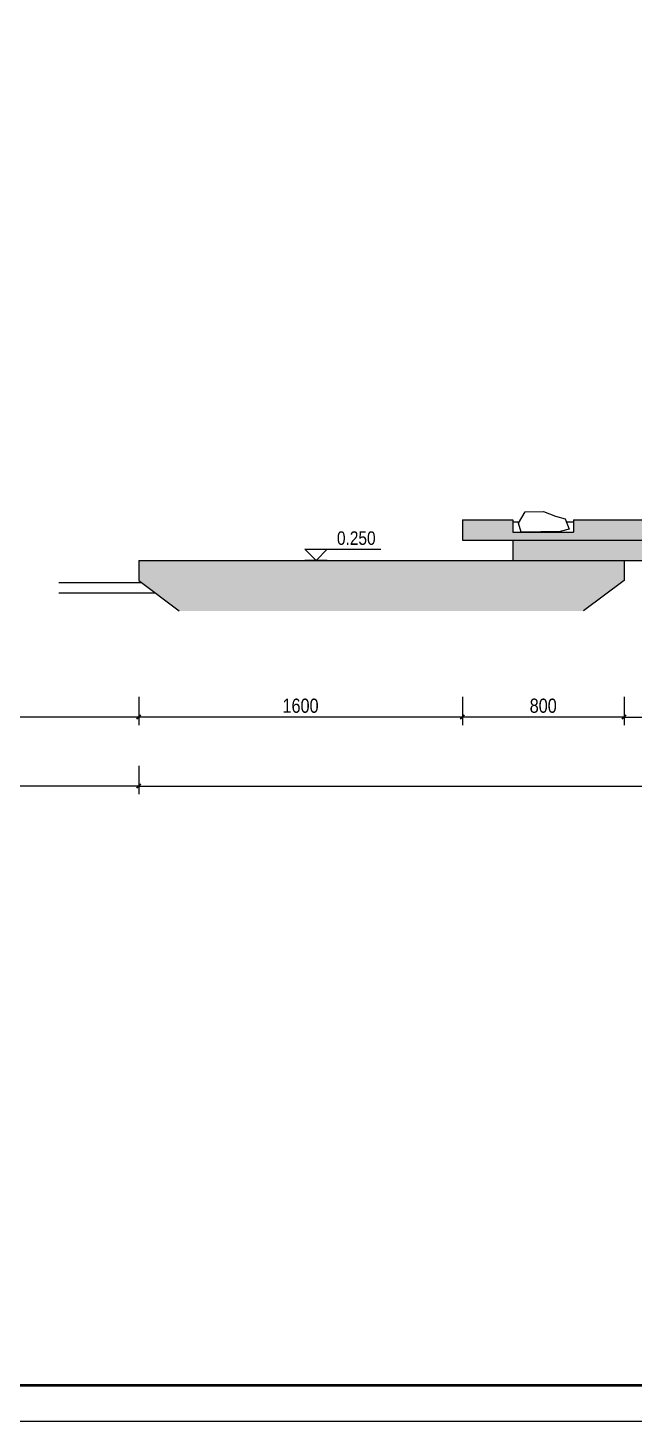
# Model space of a CAD drawing. Extents: x -40040 to 35635, y -182662 to -38118.
# Drawn here: x -7241 to -4243, y -148622 to -141733 of the extents above; entities that cross this region are included whole.
import ezdxf

# ---------------------------------------------------------------- set-up
doc = ezdxf.new("R2010")
doc.units = 0
doc.header["$LTSCALE"] = 1000
doc.header["$MEASUREMENT"] = 0
for name, color, linetype in [('A-ANNO-NOTE', 4, 'Continuous'), ('A-DETL-42', 42, 'Continuous'), ('A-FURN-PATT-251', 251, 'Continuous'), ('A-SECT-005', 5, 'Continuous'), ('A-SECT-PATT-251', 251, 'Continuous'), ('CABR-TK', 4, 'Continuous'), ('核对', 2, 'Continuous')]:
    doc.layers.add(name, color=color, linetype=linetype)
doc.layers.add('A-ANNO-NPLT', color=250, linetype='Continuous', plot=False)
doc.styles.add('DIM_T3', font='ARIALN.TTF')
doc.styles.add('EN', font='ARIALN.TTF')
doc.dimstyles.new('_TCH_ARCH&&20', dxfattribs={"dimtxt": 70, "dimasz": 20, "dimexe": 40, "dimexo": 40, "dimgap": 20, "dimtad": 1, "dimdec": 0, "dimzin": 0, "dimdsep": 46, "dimtxsty": 'DIM_T3', "dimblk": 'ARCHTICK', "dimcen": 0.09, "dimclrd": 6, "dimclre": 6, "dimclrt": 6, "dimazin": 2, "dimtfac": 1, "dimtdec": 0, "dimtix": 1, "dimtmove": 2, "dimatfit": 3, "dimfxl": 100, "dimfxlon": 1, "dimtolj": 1, "dimtzin": 0, "dimarcsym": 0})

# ---------------------------------------------------------------- blocks, each defined once
blk = doc.blocks.new('alsidufhasdf')
at = {"layer": 'A-ANNO-NOTE', "const_width": 12.5, "flags": 128}
blk.add_lwpolyline([(-69970.8, -65800.3), (-69970.8, -51475.3), (-80015.8, -51475.3), (-80015.8, -65800.3)], close=True, dxfattribs=at)
at = {"layer": 'A-ANNO-NPLT'}
blk.add_lwpolyline([(-69795.8, -66000.3), (-69795.8, -51300.3), (-80190.8, -51300.3), (-80190.8, -66000.3)], close=True, dxfattribs=at)
blk = doc.blocks.new('TAG-PLAN-ELEV')
blk.add_line((-1.66, 0), (9.6, 0))
for points in [[(-1.66, 0), (0, -1.66), (1.66, 0)], [(1.66, -1.66), (-1.66, -1.66)]]:
    blk.add_lwpolyline(points)
at = {"style": 'EN'}
for tag, p in [('LEVEL', (2.45, 0.65)), ('NAME', (2.45, -2.51))]:
    blk.add_attdef(tag, p, '', height=2, dxfattribs=at)
blk = doc.blocks.new('_ArchTick')
at = {"color": 0, "linetype": 'ByBlock', "const_width": 0.4}
blk.add_lwpolyline([(-0.5, -0.5), (0.5, 0.5)], dxfattribs=at)
blk = doc.blocks.new('*D474')
at = {"layer": 'Defpoints', "color": 0, "transparency": 16777216}
for p in [(-6693.1, -144465.7), (3906.9, -144465.7), (3906.9, -145481.3)]:
    blk.add_point(p, dxfattribs=at)
at = {"layer": '核对', "color": 6, "lineweight": -2, "transparency": 16777216}
for p, q in [((-6693.1, -145381.3), (-6693.1, -145521.3)), ((3906.9, -145381.3), (3906.9, -145521.3)), ((-6693.1, -145481.3), (3906.9, -145481.3))]:
    blk.add_line(p, q, dxfattribs=at)
at = {"layer": '核对', "color": 6, "lineweight": -2, "transparency": 16777216, "xscale": 20, "yscale": 20, "zscale": 20, "rotation": 180}
blk.add_blockref('_ArchTick', (-6693.1, -145481.3), dxfattribs=at)
at = {"layer": '核对', "color": 6, "lineweight": -2, "transparency": 16777216, "xscale": 20, "yscale": 20, "zscale": 20}
blk.add_blockref('_ArchTick', (3906.9, -145481.3), dxfattribs=at)
at = {"layer": '核对', "color": 6, "transparency": 16777216, "insert": (-1393.1, -145425.5), "char_height": 70, "attachment_point": 5, "style": 'DIM_T3'}
blk.add_mtext('\\A1;10600', dxfattribs=at)
blk = doc.blocks.new('*D475')
at = {"layer": 'Defpoints', "color": 0, "transparency": 16777216}
for p in [(-8493.1, -144515.7), (-6693.1, -144465.7), (-8493.1, -145481.3)]:
    blk.add_point(p, dxfattribs=at)
at = {"layer": '核对', "color": 6, "lineweight": -2, "transparency": 16777216}
for p, q in [((-8493.1, -145381.3), (-8493.1, -145521.3)), ((-6693.1, -145381.3), (-6693.1, -145521.3)), ((-6693.1, -145481.3), (-8493.1, -145481.3))]:
    blk.add_line(p, q, dxfattribs=at)
at = {"layer": '核对', "color": 6, "lineweight": -2, "transparency": 16777216, "xscale": 20, "yscale": 20, "zscale": 20, "rotation": 180}
blk.add_blockref('_ArchTick', (-8493.1, -145481.3), dxfattribs=at)
at = {"layer": '核对', "color": 6, "lineweight": -2, "transparency": 16777216, "xscale": 20, "yscale": 20, "zscale": 20}
blk.add_blockref('_ArchTick', (-6693.1, -145481.3), dxfattribs=at)
at = {"layer": '核对', "color": 6, "transparency": 16777216, "insert": (-7593.1, -145425.5), "char_height": 70, "attachment_point": 5, "style": 'DIM_T3'}
blk.add_mtext('\\A1;1800', dxfattribs=at)
blk = doc.blocks.new('*D547')
at = {"layer": 'Defpoints', "color": 0, "transparency": 16777216}
for p in [(-5092.6, -144265.7), (-4293.1, -144615.7), (-5092.6, -145140.4)]:
    blk.add_point(p, dxfattribs=at)
at = {"layer": '核对', "color": 6, "lineweight": -2, "transparency": 16777216}
for p, q in [((-5092.6, -145040.4), (-5092.6, -145180.4)), ((-4293.1, -145040.4), (-4293.1, -145180.4)), ((-4293.1, -145140.4), (-5092.6, -145140.4))]:
    blk.add_line(p, q, dxfattribs=at)
at = {"layer": '核对', "color": 6, "lineweight": -2, "transparency": 16777216, "xscale": 20, "yscale": 20, "zscale": 20, "rotation": 180}
blk.add_blockref('_ArchTick', (-5092.6, -145140.4), dxfattribs=at)
at = {"layer": '核对', "color": 6, "lineweight": -2, "transparency": 16777216, "xscale": 20, "yscale": 20, "zscale": 20}
blk.add_blockref('_ArchTick', (-4293.1, -145140.4), dxfattribs=at)
at = {"layer": '核对', "color": 6, "transparency": 16777216, "insert": (-4692.8, -145084.7), "char_height": 70, "attachment_point": 5, "style": 'DIM_T3'}
blk.add_mtext('\\A1;800', dxfattribs=at)
blk = doc.blocks.new('*D548')
at = {"layer": 'Defpoints', "color": 0, "transparency": 16777216}
for p in [(-5092.6, -144265.7), (-6693.1, -144415.7), (-6693.1, -145140.4)]:
    blk.add_point(p, dxfattribs=at)
at = {"layer": '核对', "color": 6, "lineweight": -2, "transparency": 16777216}
for p, q in [((-6693.1, -145040.4), (-6693.1, -145180.4)), ((-5092.6, -145040.4), (-5092.6, -145180.4)), ((-5092.6, -145140.4), (-6693.1, -145140.4))]:
    blk.add_line(p, q, dxfattribs=at)
at = {"layer": '核对', "color": 6, "lineweight": -2, "transparency": 16777216, "xscale": 20, "yscale": 20, "zscale": 20, "rotation": 180}
blk.add_blockref('_ArchTick', (-6693.1, -145140.4), dxfattribs=at)
at = {"layer": '核对', "color": 6, "lineweight": -2, "transparency": 16777216, "xscale": 20, "yscale": 20, "zscale": 20}
blk.add_blockref('_ArchTick', (-5092.6, -145140.4), dxfattribs=at)
at = {"layer": '核对', "color": 6, "transparency": 16777216, "insert": (-5892.8, -145084.7), "char_height": 70, "attachment_point": 5, "style": 'DIM_T3'}
blk.add_mtext('\\A1;1600', dxfattribs=at)
blk = doc.blocks.new('*D549')
at = {"layer": 'Defpoints', "color": 0, "transparency": 16777216}
for p in [(-6693.1, -144415.7), (-8493.1, -144515.7), (-8493.1, -145140.4)]:
    blk.add_point(p, dxfattribs=at)
at = {"layer": '核对', "color": 6, "lineweight": -2, "transparency": 16777216}
for p, q in [((-8493.1, -145040.4), (-8493.1, -145180.4)), ((-6693.1, -145040.4), (-6693.1, -145180.4)), ((-6693.1, -145140.4), (-8493.1, -145140.4))]:
    blk.add_line(p, q, dxfattribs=at)
at = {"layer": '核对', "color": 6, "lineweight": -2, "transparency": 16777216, "xscale": 20, "yscale": 20, "zscale": 20, "rotation": 180}
blk.add_blockref('_ArchTick', (-8493.1, -145140.4), dxfattribs=at)
at = {"layer": '核对', "color": 6, "lineweight": -2, "transparency": 16777216, "xscale": 20, "yscale": 20, "zscale": 20}
blk.add_blockref('_ArchTick', (-6693.1, -145140.4), dxfattribs=at)
at = {"layer": '核对', "color": 6, "transparency": 16777216, "insert": (-7593.1, -145084.7), "char_height": 70, "attachment_point": 5, "style": 'DIM_T3'}
blk.add_mtext('\\A1;1800', dxfattribs=at)
blk = doc.blocks.new('*D552')
at = {"layer": 'Defpoints', "color": 0, "transparency": 16777216}
for p in [(-4293.1, -144615.7), (-2802.6, -144615.7), (-2802.6, -145140.4)]:
    blk.add_point(p, dxfattribs=at)
at = {"layer": '核对', "color": 6, "lineweight": -2, "transparency": 16777216}
for p, q in [((-4293.1, -145040.4), (-4293.1, -145180.4)), ((-2802.6, -145040.4), (-2802.6, -145180.4)), ((-4293.1, -145140.4), (-2802.6, -145140.4))]:
    blk.add_line(p, q, dxfattribs=at)
at = {"layer": '核对', "color": 6, "lineweight": -2, "transparency": 16777216, "xscale": 20, "yscale": 20, "zscale": 20, "rotation": 180}
blk.add_blockref('_ArchTick', (-4293.1, -145140.4), dxfattribs=at)
at = {"layer": '核对', "color": 6, "lineweight": -2, "transparency": 16777216, "xscale": 20, "yscale": 20, "zscale": 20}
blk.add_blockref('_ArchTick', (-2802.6, -145140.4), dxfattribs=at)
at = {"layer": '核对', "color": 6, "transparency": 16777216, "insert": (-3547.8, -145084.7), "char_height": 70, "attachment_point": 5, "style": 'DIM_T3'}
blk.add_mtext('\\A1;1490', dxfattribs=at)

msp = doc.modelspace()

# ---------------------------------------------------------------- hatches: boundary and pattern name
at = {"layer": 'A-FURN-PATT-251'}
h = msp.add_hatch(dxfattribs=at)
h.set_pattern_fill('ANSI33', color=256, scale=10)
h.set_pattern_definition([(45, (11309.06, -57869.92), (-22.45064, 22.45064), []), (45, (11331.51, -57869.92), (-22.45064, 22.45064), [15.875, -7.9375])])
h.paths.add_polyline_path([(-4293.1, -144465.7), (-4293.1, -144365.7), (-6693.1, -144365.7), (-6693.1, -144465.7), (-6493.1, -144615.7), (-4493.1, -144615.7)])
h.paths.add_polyline_path([(-2752.6, -144165.7), (-4542.6, -144165.7), (-4542.6, -144225.7), (-4842.6, -144225.7), (-4842.6, -144165.7), (-5092.6, -144165.7), (-5092.6, -144265.7), (-4842.6, -144265.7), (-4842.6, -144365.7), (-4293.1, -144365.7), (-2752.6, -144365.7)])

# ---------------------------------------------------------------- linework, layer by layer
at = {"layer": 'A-DETL-42'}
for p, q in [((-5092.6, -144165.7), (-4842.6, -144165.7)), ((-5092.6, -144165.7), (-5092.6, -144265.7)), ((-4842.6, -144165.7), (-4842.6, -144225.7)), ((-4542.6, -144165.7), (-2752.6, -144165.7)), ((-4542.6, -144165.7), (-4542.6, -144225.7)), ((-4842.6, -144225.7), (-4542.6, -144225.7)), ((-5092.6, -144265.7), (-4842.6, -144265.7)), ((-4842.6, -144265.7), (-4842.6, -144365.7)), ((-4842.6, -144265.7), (-2752.6, -144265.7)), ((-6693.1, -144365.7), (-4293.1, -144365.7)), ((-6693.1, -144365.7), (-6693.1, -144465.7)), ((-4293.1, -144365.7), (-4293.1, -144465.7)), ((-4293.1, -144365.7), (-2752.6, -144365.7)), ((-6693.1, -144465.7), (-6493.1, -144615.7)), ((-4293.1, -144465.7), (-4493.1, -144615.7))]:
    msp.add_line(p, q, dxfattribs=at)
at = {"layer": 'A-SECT-005', "const_width": 1}
msp.add_lwpolyline([(4726.1, -144615.7), (-8493.1, -144615.7), (-8493.1, -144515.7), (-8795.1, -144515.7)], dxfattribs=at)
at = {"layer": 'A-SECT-PATT-251'}
for p, q in [((-4842.6, -144175.7), (-4811.1, -144175.7)), ((-4577.9, -144175.7), (-4542.6, -144175.7)), ((-7088.1, -144475.7), (-6679.8, -144475.7)), ((-7088.1, -144525.7), (-6613.1, -144525.7))]:
    msp.add_line(p, q, dxfattribs=at)
msp.add_lwpolyline([(-4814.5, -144181.6), (-4782.3, -144126.1), (-4691.7, -144123.2), (-4632.5, -144146.4), (-4583.7, -144160.3), (-4564.4, -144211.6), (-4608.4, -144222.5), (-4802.4, -144225.7)], close=True, dxfattribs=at)

# ---------------------------------------------------------------- block references
at = {"layer": 'A-ANNO-NOTE'}
ref = msp.add_blockref('TAG-PLAN-ELEV', (-5816.1, -144310.3), dxfattribs=dict(at, xscale=33.33333333279503, yscale=33.33333333279503, zscale=33.33333333279503))
ref.add_attrib('LEVEL', '0.250', (-5712.8, -144288.8), dxfattribs={"layer": '0', "height": 66.67, "style": 'EN'})
at = {"layer": 'CABR-TK', "xscale": 1.010204081632657, "yscale": 1.010204081632657, "zscale": 1.010204081632657, "rotation": 270}
msp.add_blockref('alsidufhasdf', (57676.6, -219129.5), dxfattribs=at)

# ---------------------------------------------------------------- dimensions: what is measured, and where the dimension line sits
at = {"layer": '核对'}
for base, p1, p2, picture, middle in [((-6693.0915, -145140.4018), (-5092.6078, -144265.7405), (-6693.0915, -144415.7405), '*D548', (-5892.8497, -145084.6617)), ((-5092.6078, -145140.4018), (-4293.0915, -144615.7405), (-5092.6078, -144265.7405), '*D547', (-4692.8497, -145084.6617)), ((-8493.1, -145140.4), (-6693.1, -144415.7), (-8493.1, -144515.7), '*D549', (-7593.1, -145084.7)), ((-8493.1, -145481.3), (-6693.1, -144465.7), (-8493.1, -144515.7), '*D475', (-7593.1, -145425.5)), ((3906.9, -145481.3), (-6693.1, -144465.7), (3906.9, -144465.7), '*D474', (-1393.1, -145425.5)), ((-2802.6076, -145140.4018), (-4293.0915, -144615.7405), (-2802.6076, -144615.7405), '*D552', (-3547.8496, -145084.6617))]:
    dim = msp.add_linear_dim(base=base, p1=p1, p2=p2, dimstyle='_TCH_ARCH&&20', dxfattribs=at)
    dim.commit()
    dim.dimension.update_dxf_attribs({"geometry": picture, "text_midpoint": middle})

doc.saveas('drawing.dxf')
